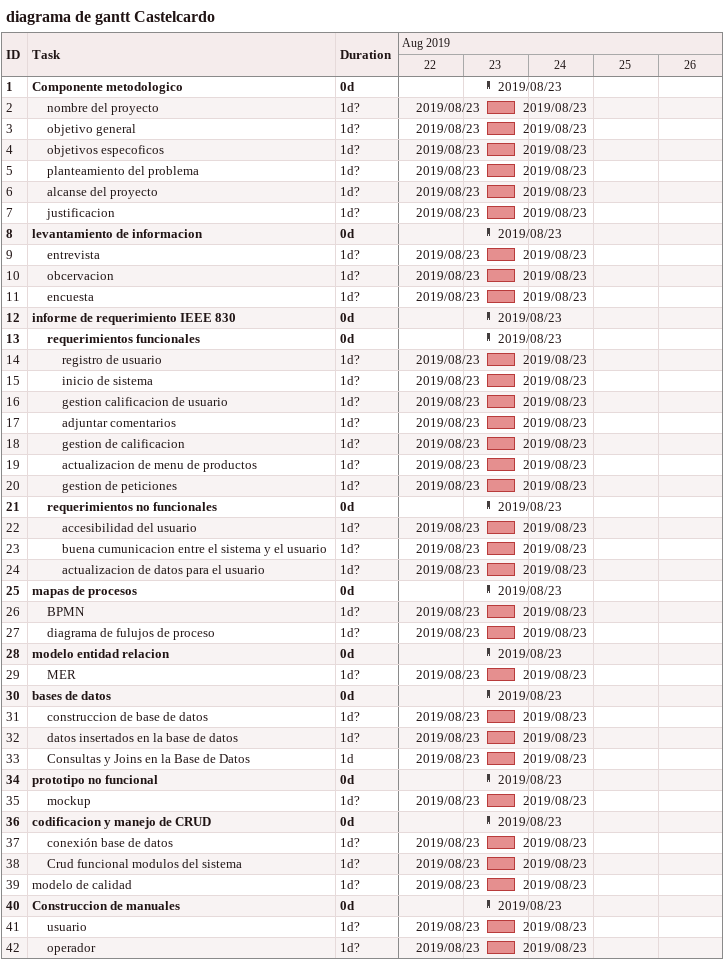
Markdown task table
diagrama de gantt Castelcardo

| ID | Level | Task | Duration | Start | Finish |
|---|---|---|---|---|---|
| 1 | 1 | **Componente metodologico** | 0d | 2019-08-23 | 2019-08-23 |
| 2 | 2 | nombre del proyecto | 1d? | 2019-08-23 | 2019-08-23 |
| 3 | 2 | objetivo general | 1d? | 2019-08-23 | 2019-08-23 |
| 4 | 2 | objetivos especoficos | 1d? | 2019-08-23 | 2019-08-23 |
| 5 | 2 | planteamiento del problema | 1d? | 2019-08-23 | 2019-08-23 |
| 6 | 2 | alcanse del proyecto | 1d? | 2019-08-23 | 2019-08-23 |
| 7 | 2 | justificacion | 1d? | 2019-08-23 | 2019-08-23 |
| 8 | 1 | **levantamiento de informacion** | 0d | 2019-08-23 | 2019-08-23 |
| 9 | 2 | entrevista | 1d? | 2019-08-23 | 2019-08-23 |
| 10 | 2 | obcervacion | 1d? | 2019-08-23 | 2019-08-23 |
| 11 | 2 | encuesta | 1d? | 2019-08-23 | 2019-08-23 |
| 12 | 1 | **informe de requerimiento IEEE 830** | 0d | 2019-08-23 | 2019-08-23 |
| 13 | 2 | **requerimientos funcionales** | 0d | 2019-08-23 | 2019-08-23 |
| 14 | 3 | registro de usuario | 1d? | 2019-08-23 | 2019-08-23 |
| 15 | 3 | inicio de sistema | 1d? | 2019-08-23 | 2019-08-23 |
| 16 | 3 | gestion calificacion de usuario | 1d? | 2019-08-23 | 2019-08-23 |
| 17 | 3 | adjuntar comentarios | 1d? | 2019-08-23 | 2019-08-23 |
| 18 | 3 | gestion de calificacion | 1d? | 2019-08-23 | 2019-08-23 |
| 19 | 3 | actualizacion de menu de productos | 1d? | 2019-08-23 | 2019-08-23 |
| 20 | 3 | gestion de peticiones | 1d? | 2019-08-23 | 2019-08-23 |
| 21 | 2 | **requerimientos no funcionales** | 0d | 2019-08-23 | 2019-08-23 |
| 22 | 3 | accesibilidad del usuario | 1d? | 2019-08-23 | 2019-08-23 |
| 23 | 3 | buena cumunicacion entre el sistema y el usuario | 1d? | 2019-08-23 | 2019-08-23 |
| 24 | 3 | actualizacion de datos para el usuario | 1d? | 2019-08-23 | 2019-08-23 |
| 25 | 1 | **mapas de procesos** | 0d | 2019-08-23 | 2019-08-23 |
| 26 | 2 | BPMN | 1d? | 2019-08-23 | 2019-08-23 |
| 27 | 2 | diagrama de fulujos de proceso | 1d? | 2019-08-23 | 2019-08-23 |
| 28 | 1 | **modelo entidad relacion** | 0d | 2019-08-23 | 2019-08-23 |
| 29 | 2 | MER | 1d? | 2019-08-23 | 2019-08-23 |
| 30 | 1 | **bases de datos** | 0d | 2019-08-23 | 2019-08-23 |
| 31 | 2 | construccion de base de datos | 1d? | 2019-08-23 | 2019-08-23 |
| 32 | 2 | datos insertados en la base de datos | 1d? | 2019-08-23 | 2019-08-23 |
| 33 | 2 | Consultas y Joins en la Base de Datos | 1d | 2019-08-23 | 2019-08-23 |
| 34 | 1 | **prototipo no funcional** | 0d | 2019-08-23 | 2019-08-23 |
| 35 | 2 | mockup | 1d? | 2019-08-23 | 2019-08-23 |
| 36 | 1 | **codificacion y manejo de CRUD** | 0d | 2019-08-23 | 2019-08-23 |
| 37 | 2 | conexión base de datos | 1d? | 2019-08-23 | 2019-08-23 |
| 38 | 2 | Crud funcional modulos del sistema | 1d? | 2019-08-23 | 2019-08-23 |
| 39 | 1 | modelo de calidad | 1d? | 2019-08-23 | 2019-08-23 |
| 40 | 1 | **Construccion de manuales** | 0d | 2019-08-23 | 2019-08-23 |
| 41 | 2 | usuario | 1d? | 2019-08-23 | 2019-08-23 |
| 42 | 2 | operador | 1d? | 2019-08-23 | 2019-08-23 |
